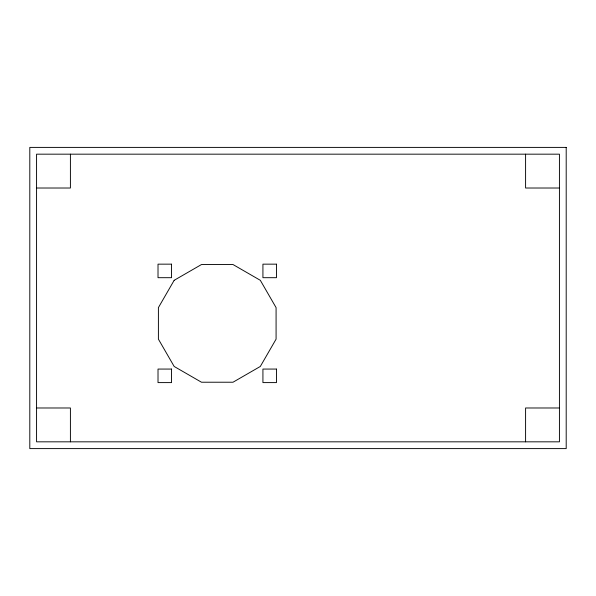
<?xml version="1.0" encoding="UTF-8"?>
<svg xmlns="http://www.w3.org/2000/svg" width="596" height="596" viewBox="0 0 596 596"><rect width="100%" height="100%" fill="white"/><g stroke="black" fill="none" stroke-linecap="round" stroke-linejoin="round"><path stroke-width="0.89" d="M36.572 407.984L36.572 154.17L559.428 154.17L559.428 441.83L36.572 441.83L36.572 407.984L70.41 407.984L70.41 441.83M36.572 188.016L70.41 188.016L70.41 154.17M559.428 188.016L525.59 188.016L525.59 154.17M559.428 407.984L525.59 407.984L525.59 441.83M174.166 280.306L158.402 307.618L158.402 339.146L174.166 366.458L201.478 382.222L233.006 382.222L260.318 366.458L276.082 339.146L276.082 307.618L260.318 280.306L233.006 264.542L201.478 264.542L174.166 280.306M566.2 147.398L29.8 147.398L29.8 448.602L566.2 448.602L566.2 147.398M171.551 264.155L158.014 264.155L158.014 277.691L171.551 277.691L171.551 264.155M276.462 264.155L262.925 264.155L262.925 277.691L276.462 277.691L276.462 264.155M171.551 369.066L158.014 369.066L158.014 382.602L171.551 382.602L171.551 369.066M276.462 369.066L262.925 369.066L262.925 382.602L276.462 382.602L276.462 369.066"/></g></svg>
